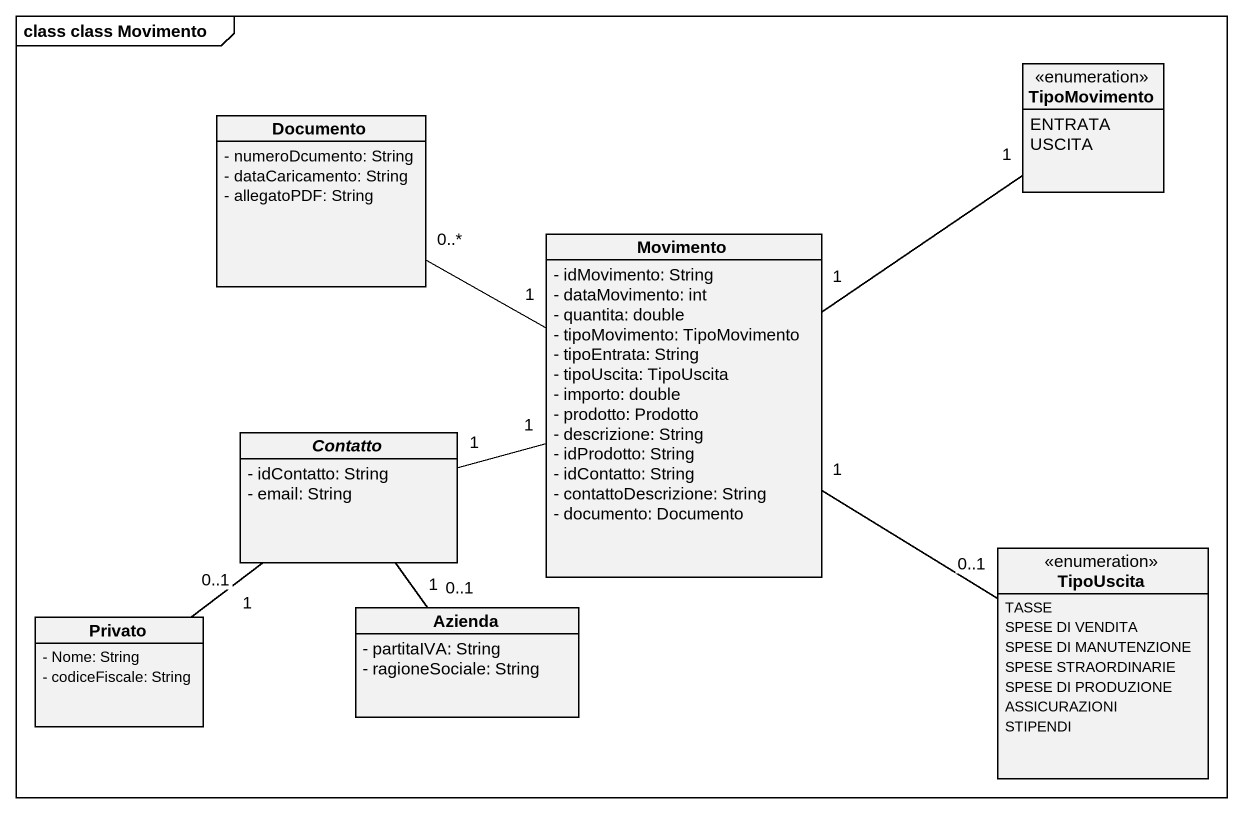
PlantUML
@startuml
mainframe class class Movimento
hide circle
hide empty members
skinparam classAttributeIconSize 0
enum TipoMovimento {
  ENTRATA
  USCITA
}
class Documento {
  - numeroDcumento: String
  - dataCaricamento: String
  - allegatoPDF: String
}
class Movimento {
  - idMovimento: String
  - dataMovimento: int
  - quantita: double
  - tipoMovimento: TipoMovimento
  - tipoEntrata: String
  - tipoUscita: TipoUscita
  - importo: double
  - prodotto: Prodotto
  - descrizione: String
  - idProdotto: String
  - idContatto: String
  - contattoDescrizione: String
  - documento: Documento
}
abstract class Contatto {
  - idContatto: String
  - email: String
}
enum TipoUscita {
  TASSE
  SPESE DI VENDITA
  SPESE DI MANUTENZIONE
  SPESE STRAORDINARIE
  SPESE DI PRODUZIONE
  ASSICURAZIONI
  STIPENDI
}
class Privato {
  - Nome: String
  - codiceFiscale: String
}
class Azienda {
  - partitaIVA: String
  - ragioneSociale: String
}
Movimento "1" -up- "1" TipoMovimento
Movimento "1" -left- "0..*" Documento
Movimento "1" -left- "1" Contatto
Movimento "1" -- "0..1" TipoUscita
Contatto "1" -- "0..1" Privato
Contatto "1" -- "0..1" Azienda
@enduml
